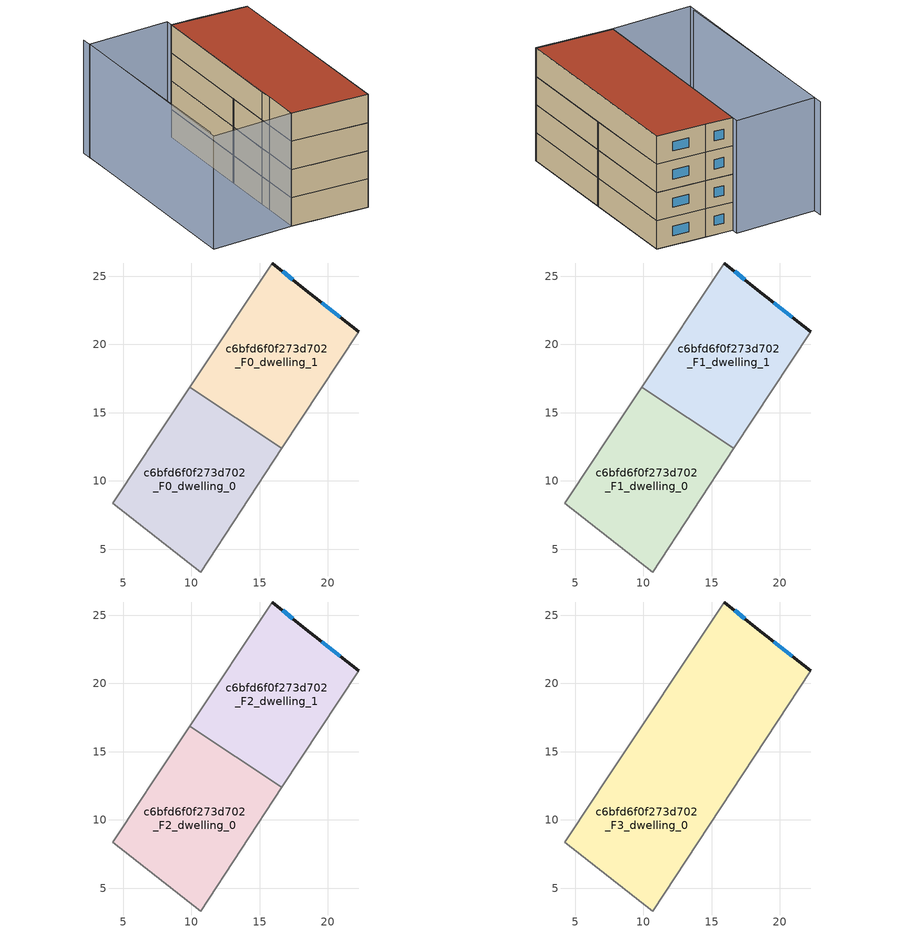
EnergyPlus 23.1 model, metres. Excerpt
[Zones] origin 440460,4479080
c6bfd6f0f273d702_F0_dwelling_0
 floor ground (EU_floor_Construction): 10.69,3.33 16.65,12.39 9.87,16.86 7.03,12.59 6.41,11.62 4.25,8.37 z0
 wall adiabatic (EU_wall_Construction): 16.65,12.39 10.69,3.33 4.25,8.37 6.41,11.62 7.03,12.59 9.87,16.86 z0:3
 wall to c6bfd6f0f273d702_F0_dwelling_1 (EU_wall_Construction): 9.87,16.86 16.65,12.39 z0:3
c6bfd6f0f273d702_F0_dwelling_1
 floor ground (EU_floor_Construction): 16.65,12.39 22.27,20.95 18.21,24.13 15.93,25.97 9.87,16.86 z0
 wall outside (EU_wall_Construction): 15.93,25.97 18.21,24.13 22.27,20.95 z0:3
 wall adiabatic (EU_wall_Construction): 22.27,20.95 16.65,12.39 / 9.87,16.86 15.93,25.97 z0:3
 window (EU_Window_Construction): 19.57,23.07 20.91,22.01 / 16.69,25.36 17.45,24.75 z1:2
c6bfd6f0f273d702_F1_dwelling_0
 floor to c6bfd6f0f273d702_F0_dwelling_0 (EU_floor_Construction): 10.69,3.33 16.65,12.39 9.87,16.86 7.03,12.59 6.4,11.62 4.25,8.37 z3
 wall adiabatic (EU_wall_Construction): 16.65,12.39 10.69,3.33 4.25,8.37 6.41,11.62 7.03,12.59 9.87,16.86 z3:6
 wall to c6bfd6f0f273d702_F1_dwelling_1 (EU_wall_Construction): 9.87,16.86 16.65,12.39 z3:6
c6bfd6f0f273d702_F1_dwelling_1
 floor to c6bfd6f0f273d702_F0_dwelling_1 (EU_floor_Construction): 16.65,12.39 22.27,20.95 18.21,24.13 15.93,25.97 9.87,16.86 z3
 wall outside (EU_wall_Construction): 15.93,25.97 18.21,24.13 22.27,20.95 z3:6
 wall adiabatic (EU_wall_Construction): 22.27,20.95 16.65,12.39 / 9.87,16.86 15.93,25.97 z3:6
 window (EU_Window_Construction): 19.57,23.07 20.91,22.01 / 16.69,25.36 17.45,24.75 z4:5
c6bfd6f0f273d702_F2_dwelling_0
 floor to c6bfd6f0f273d702_F1_dwelling_0 (EU_floor_Construction): 10.69,3.33 16.65,12.39 9.87,16.86 7.03,12.59 6.4,11.62 4.25,8.37 z6
 wall adiabatic (EU_wall_Construction): 16.65,12.39 10.69,3.33 4.25,8.37 6.41,11.62 7.03,12.59 9.87,16.86 z6:9
 wall to c6bfd6f0f273d702_F2_dwelling_1 (EU_wall_Construction): 9.87,16.86 16.65,12.39 z6:9
c6bfd6f0f273d702_F2_dwelling_1
 floor to c6bfd6f0f273d702_F1_dwelling_1 (EU_floor_Construction): 16.65,12.39 22.27,20.95 18.21,24.13 15.93,25.97 9.87,16.86 z6
 wall outside (EU_wall_Construction): 15.93,25.97 18.21,24.13 22.27,20.95 z6:9
 wall adiabatic (EU_wall_Construction): 22.27,20.95 16.65,12.39 / 9.87,16.86 15.93,25.97 z6:9
 window (EU_Window_Construction): 19.57,23.07 20.91,22.01 / 16.69,25.36 17.45,24.75 z7:8
c6bfd6f0f273d702_F3_dwelling_0
 floor to c6bfd6f0f273d702_F2_dwelling_0 (EU_floor_Construction): 10.69,3.33 16.64,12.39 9.87,16.86 7.03,12.59 6.4,11.62 4.25,8.37 z9
 floor to c6bfd6f0f273d702_F2_dwelling_1 (EU_floor_Construction): 16.64,12.39 22.27,20.95 18.21,24.13 15.93,25.97 9.87,16.86 z9
 wall outside (EU_wall_Construction): 15.93,25.97 18.21,24.13 22.27,20.95 z9:12
 wall adiabatic (EU_wall_Construction): 22.27,20.95 10.69,3.33 4.25,8.37 6.41,11.62 7.03,12.59 15.93,25.97 z9:12
 window (EU_Window_Construction): 16.69,25.36 17.45,24.75 / 19.57,23.07 20.91,22.01 z10:11
 roof outside (EU_roof_Construction): 18.21,24.13 22.27,20.95 10.69,3.33 4.25,8.37 6.41,11.62 7.03,12.59 15.93,25.97 z12
shading: 9.7,32.18 -2.33,13.77 / 16.33,26.57 4.25,8.37 / 4.25,8.37 -2.93,13.13 / -2.93,13.13 9.15,31.33 / 9.15,31.33 16.33,26.57 z0:12
[Building]
EU S2 Campaign: North Axis=0; Terrain=City; Solar Distribution=FullExterior
[Site:Location]
Madrid: Latitude=40.5; Longitude=-3.5; Time Zone=1; Elevation=609
[SizingPeriod:WeatherFileDays]
AnnualSizingPeriod: Begin Month=1; Begin Day of Month=1; End Month=12; End Day of Month=31; Day of Week for Start Day=Monday; Use Weather File Daylight Saving Period=No; Use Weather File Rain and Snow Indicators=No
[MATERIAL]
EU_InternalMass_Material: Roughness=MediumRough; Thickness=0.1; Conductivity=1; Density=1800; Specific Heat=900; Thermal Absorptance=0.9; Solar Absorptance=0.7; Visible Absorptance=0.7
[MATERIAL:NOMASS] Roughness=MediumRough; Thermal Absorptance=0.9; Solar Absorptance=0.7; Visible Absorptance=0.7
Name | Thermal Resistance
EU_wall_NoMass | 0.459673
EU_roof_NoMass | 0.495815
EU_floor_NoMass | 0.788942
[WINDOWMATERIAL:SIMPLEGLAZINGSYSTEM]
EU_Window_SimpleGlazing: UFactor=4.26103; Solar Heat Gain Coefficient=0.85; Visible Transmittance=0.85
[CONSTRUCTION]
EU_wall_Construction: EU_wall_NoMass
EU_roof_Construction: EU_roof_NoMass
EU_floor_Construction: EU_floor_NoMass
EU_InternalMass_Construction: EU_InternalMass_Material
EU_Window_Construction: EU_Window_SimpleGlazing
[ZONE] Type=1; Multiplier=1; Ceiling Height=autocalculate; Floor Area=autocalculate; Part of Total Floor Area=Yes
Name | Volume
c6bfd6f0f273d702_F0_dwelling_0; c6bfd6f0f273d702_F1_dwelling_0; c6bfd6f0f273d702_F2_dwelling_0 | 256.515
c6bfd6f0f273d702_F3_dwelling_0 | 513.026
c6bfd6f0f273d702_F0_dwelling_1; c6bfd6f0f273d702_F1_dwelling_1; c6bfd6f0f273d702_F2_dwelling_1 | 256.514
[INTERNALMASS] Construction=EU_InternalMass_Construction
Name | Zone or ZoneList | Surface Area
c6bfd6f0f273d702_F0_dwelling_0_EU_InternalMass | c6bfd6f0f273d702_F0_dwelling_0 | 85.5066
c6bfd6f0f273d702_F0_dwelling_1_EU_InternalMass | c6bfd6f0f273d702_F0_dwelling_1 | 85.5046
c6bfd6f0f273d702_F1_dwelling_0_EU_InternalMass | c6bfd6f0f273d702_F1_dwelling_0 | 85.5066
c6bfd6f0f273d702_F1_dwelling_1_EU_InternalMass | c6bfd6f0f273d702_F1_dwelling_1 | 85.5046
c6bfd6f0f273d702_F2_dwelling_0_EU_InternalMass | c6bfd6f0f273d702_F2_dwelling_0 | 85.5066
c6bfd6f0f273d702_F2_dwelling_1_EU_InternalMass | c6bfd6f0f273d702_F2_dwelling_1 | 85.5046
c6bfd6f0f273d702_F3_dwelling_0_EU_InternalMass | c6bfd6f0f273d702_F3_dwelling_0 | 171.009
[OTHEREQUIPMENT] Fuel Type=Electricity; Design Level Calculation Method=Watts/Area; Power per Zone Floor Area=1; Fraction Latent=0; Fraction Radiant=0; Fraction Lost=0; Carbon Dioxide Generation Rate=0; EndUse Subcategory=EU_Step8_InternalGains
Name | Zone or ZoneList or Space or SpaceList | Schedule
EU_Step8_InternalGain_c6bfd6f0f273d702_F0_dwelling_0_f000 | c6bfd6f0f273d702_F0_dwelling_0 | EU_Step8_GainSchedule_c6bfd6f0f273d702_F0_dwelling_0_f000
EU_Step8_InternalGain_c6bfd6f0f273d702_F0_dwelling_1_f000 | c6bfd6f0f273d702_F0_dwelling_1 | EU_Step8_GainSchedule_c6bfd6f0f273d702_F0_dwelling_1_f000
EU_Step8_InternalGain_c6bfd6f0f273d702_F1_dwelling_0_f000 | c6bfd6f0f273d702_F1_dwelling_0 | EU_Step8_GainSchedule_c6bfd6f0f273d702_F1_dwelling_0_f000
EU_Step8_InternalGain_c6bfd6f0f273d702_F1_dwelling_1_f000 | c6bfd6f0f273d702_F1_dwelling_1 | EU_Step8_GainSchedule_c6bfd6f0f273d702_F1_dwelling_1_f000
EU_Step8_InternalGain_c6bfd6f0f273d702_F2_dwelling_0_f000 | c6bfd6f0f273d702_F2_dwelling_0 | EU_Step8_GainSchedule_c6bfd6f0f273d702_F2_dwelling_0_f000
EU_Step8_InternalGain_c6bfd6f0f273d702_F2_dwelling_1_f000 | c6bfd6f0f273d702_F2_dwelling_1 | EU_Step8_GainSchedule_c6bfd6f0f273d702_F2_dwelling_1_f000
EU_Step8_InternalGain_c6bfd6f0f273d702_F3_dwelling_0_f000 | c6bfd6f0f273d702_F3_dwelling_0 | EU_Step8_GainSchedule_c6bfd6f0f273d702_F3_dwelling_0_f000
[ZONEVENTILATION:DESIGNFLOWRATE] Schedule=EU_AlwaysOn; Design Flow Rate Calculation Method=AirChanges/Hour; Air Changes per Hour=0.719161; Ventilation Type=Natural; Fan Pressure Rise=0; Fan Total Efficiency=1; Constant Term Coefficient=1; Temperature Term Coefficient=0; Velocity Term Coefficient=0; Velocity Squared Term Coefficient=0; Minimum Indoor Temperature=-100; Maximum Indoor Temperature=100; Delta Temperature=-100; Minimum Outdoor Temperature=-100; Maximum Outdoor Temperature=100; Maximum Wind Speed=40
Name | Zone or ZoneList or Space or SpaceList
EU_ConstantAir_c6bfd6f0f273d702_F0_dwelling_0 | c6bfd6f0f273d702_F0_dwelling_0
EU_ConstantAir_c6bfd6f0f273d702_F0_dwelling_1 | c6bfd6f0f273d702_F0_dwelling_1
EU_ConstantAir_c6bfd6f0f273d702_F1_dwelling_0 | c6bfd6f0f273d702_F1_dwelling_0
EU_ConstantAir_c6bfd6f0f273d702_F1_dwelling_1 | c6bfd6f0f273d702_F1_dwelling_1
EU_ConstantAir_c6bfd6f0f273d702_F2_dwelling_0 | c6bfd6f0f273d702_F2_dwelling_0
EU_ConstantAir_c6bfd6f0f273d702_F2_dwelling_1 | c6bfd6f0f273d702_F2_dwelling_1
EU_ConstantAir_c6bfd6f0f273d702_F3_dwelling_0 | c6bfd6f0f273d702_F3_dwelling_0
[HVACTEMPLATE:THERMOSTAT] Constant Heating Setpoint=20; Constant Cooling Setpoint=50
EU_HeatOnly_c6bfd6f0f273d702_F0_dwelling_0; EU_HeatOnly_c6bfd6f0f273d702_F0_dwelling_1; EU_HeatOnly_c6bfd6f0f273d702_F1_dwelling_0; EU_HeatOnly_c6bfd6f0f273d702_F1_dwelling_1; EU_HeatOnly_c6bfd6f0f273d702_F2_dwelling_0; EU_HeatOnly_c6bfd6f0f273d702_F2_dwelling_1; EU_HeatOnly_c6bfd6f0f273d702_F3_dwelling_0
[HVACTEMPLATE:ZONE:IDEALLOADSAIRSYSTEM] System Availability Schedule=EU_AlwaysOn; Maximum Heating Supply Air Temperature=50; Minimum Cooling Supply Air Temperature=13; Maximum Heating Supply Air Humidity Ratio=0.0156; Minimum Cooling Supply Air Humidity Ratio=0.0077; Heating Limit=NoLimit; Cooling Limit=NoLimit; Heating Availability Schedule=EU_AlwaysOn; Cooling Availability Schedule=EU_CoolingOff; Dehumidification Control Type=ConstantSensibleHeatRatio; Cooling Sensible Heat Ratio=0.7; Dehumidification Setpoint=60; Humidification Control Type=None; Humidification Setpoint=30; Outdoor Air Method=None; Outdoor Air Flow Rate per Person=0.00944; Outdoor Air Flow Rate per Zone Floor Area=0; Outdoor Air Flow Rate per Zone=0; Demand Controlled Ventilation Type=None; Outdoor Air Economizer Type=NoEconomizer; Heat Recovery Type=None; Sensible Heat Recovery Effectiveness=0.7; Latent Heat Recovery Effectiveness=0.65
Name | Template Thermostat
c6bfd6f0f273d702_F0_dwelling_0 | EU_HeatOnly_c6bfd6f0f273d702_F0_dwelling_0
c6bfd6f0f273d702_F0_dwelling_1 | EU_HeatOnly_c6bfd6f0f273d702_F0_dwelling_1
c6bfd6f0f273d702_F1_dwelling_0 | EU_HeatOnly_c6bfd6f0f273d702_F1_dwelling_0
c6bfd6f0f273d702_F1_dwelling_1 | EU_HeatOnly_c6bfd6f0f273d702_F1_dwelling_1
c6bfd6f0f273d702_F2_dwelling_0 | EU_HeatOnly_c6bfd6f0f273d702_F2_dwelling_0
c6bfd6f0f273d702_F2_dwelling_1 | EU_HeatOnly_c6bfd6f0f273d702_F2_dwelling_1
c6bfd6f0f273d702_F3_dwelling_0 | EU_HeatOnly_c6bfd6f0f273d702_F3_dwelling_0
[SIZING:ZONE] Zone Cooling Design Supply Air Temperature Input Method=SupplyAirTemperature; Zone Cooling Design Supply Air Temperature=13; Zone Heating Design Supply Air Temperature Input Method=SupplyAirTemperature; Zone Heating Design Supply Air Temperature=50; Zone Cooling Design Supply Air Humidity Ratio=0.008; Zone Heating Design Supply Air Humidity Ratio=0.008; Cooling Design Air Flow Method=DesignDay; Cooling Design Air Flow Rate=0; Cooling Minimum Air Flow per Zone Floor Area=0.000762; Cooling Minimum Air Flow=0; Cooling Minimum Air Flow Fraction=0.2; Heating Design Air Flow Method=DesignDay; Heating Design Air Flow Rate=0; Heating Maximum Air Flow per Zone Floor Area=0.002032; Heating Maximum Air Flow=0.141576; Heating Maximum Air Flow Fraction=0.3; Account for Dedicated Outdoor Air System=No; Dedicated Outdoor Air System Control Strategy=NeutralSupplyAir; Dedicated Outdoor Air Low Setpoint Temperature for Design=autosize; Dedicated Outdoor Air High Setpoint Temperature for Design=autosize; Zone Load Sizing Method=Sensible Load Only No Latent Load; Zone Latent Cooling Design Supply Air Humidity Ratio Input Method=HumidityRatioDifference; Zone Cooling Design Supply Air Humidity Ratio Difference=0.005; Zone Latent Heating Design Supply Air Humidity Ratio Input Method=HumidityRatioDifference; Zone Humidification Design Supply Air Humidity Ratio Difference=0.005
c6bfd6f0f273d702_F0_dwelling_0; c6bfd6f0f273d702_F0_dwelling_1; c6bfd6f0f273d702_F1_dwelling_0; c6bfd6f0f273d702_F1_dwelling_1; c6bfd6f0f273d702_F2_dwelling_0; c6bfd6f0f273d702_F2_dwelling_1; c6bfd6f0f273d702_F3_dwelling_0
[SCHEDULE:CONSTANT]
Name | Hourly Value
EU_AlwaysOn | 1
EU_CoolingOff | 0
[SCHEDULE:FILE] Column Number=1; Rows to Skip at Top=0; Number of Hours of Data=8760; Column Separator=Comma; Interpolate to Timestep=No; Minutes per Item=60; Adjust Schedule for Daylight Savings=Yes
Name | File
EU_Step8_GainSchedule_c6bfd6f0f273d702_F0_dwelling_0_f000 | ../../schedules/c6bfd6f0f273d702/c6bfd6f0f273d702_F0_dwelling_0_f000_gain.csv
EU_Step8_GainSchedule_c6bfd6f0f273d702_F0_dwelling_1_f000 | ../../schedules/c6bfd6f0f273d702/c6bfd6f0f273d702_F0_dwelling_1_f000_gain.csv
EU_Step8_GainSchedule_c6bfd6f0f273d702_F1_dwelling_0_f000 | ../../schedules/c6bfd6f0f273d702/c6bfd6f0f273d702_F1_dwelling_0_f000_gain.csv
EU_Step8_GainSchedule_c6bfd6f0f273d702_F1_dwelling_1_f000 | ../../schedules/c6bfd6f0f273d702/c6bfd6f0f273d702_F1_dwelling_1_f000_gain.csv
EU_Step8_GainSchedule_c6bfd6f0f273d702_F2_dwelling_0_f000 | ../../schedules/c6bfd6f0f273d702/c6bfd6f0f273d702_F2_dwelling_0_f000_gain.csv
EU_Step8_GainSchedule_c6bfd6f0f273d702_F2_dwelling_1_f000 | ../../schedules/c6bfd6f0f273d702/c6bfd6f0f273d702_F2_dwelling_1_f000_gain.csv
EU_Step8_GainSchedule_c6bfd6f0f273d702_F3_dwelling_0_f000 | ../../schedules/c6bfd6f0f273d702/c6bfd6f0f273d702_F3_dwelling_0_f000_gain.csv
